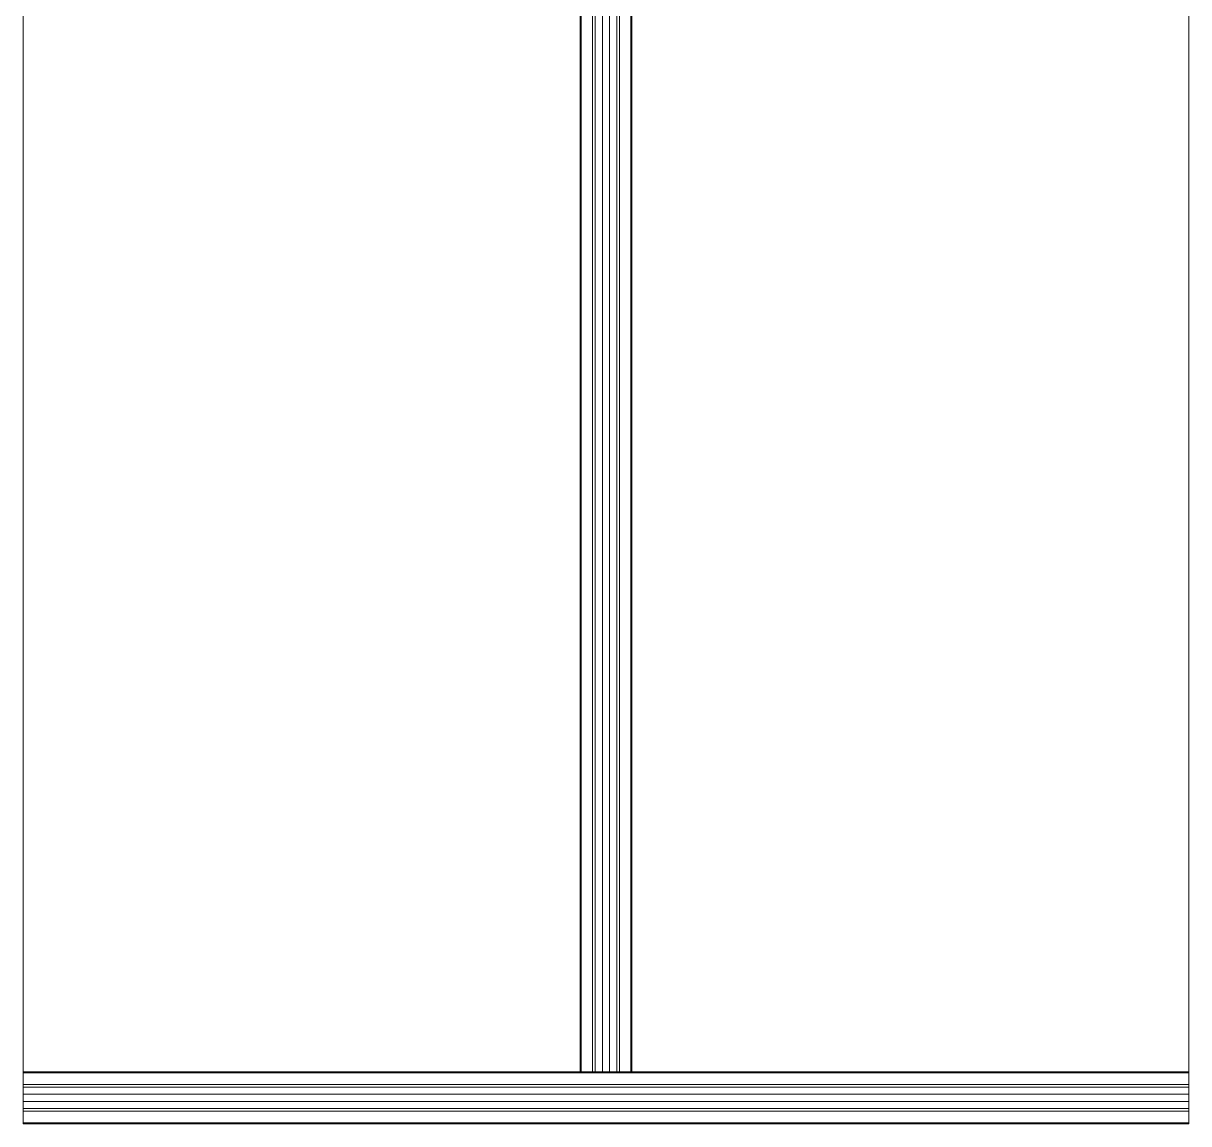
# Model space of a CAD drawing. Header units: millimetres. Extents: x -489 to 1607, y 116 to 1738.
# Drawn here: x 255 to 705, y 874.6 to 1299.6 of the extents above; entities that cross this region are included whole.
import ezdxf

# ---------------------------------------------------------------- set-up
doc = ezdxf.new("R2010")
doc.units = ezdxf.units.MM

msp = doc.modelspace()

# ---------------------------------------------------------------- linework, layer by layer
at = {"color": 7, "linetype": 'Continuous', "lineweight": 15}
for p, q in [((470.43, 1704.62), (470.43, 894.62)), ((474.88, 894.62), (474.88, 1704.62)), ((475.88, 894.62), (475.88, 1704.62)), ((478.66, 1704.62), (478.66, 894.62)), ((481.4, 894.62), (481.4, 1704.62)), ((484.18, 894.62), (484.18, 1704.62)), ((485.18, 1704.62), (485.18, 894.62)), ((489.63, 894.62), (489.63, 1704.62)), ((470.03, 894.62), (470.03, 1532.12)), ((255.03, 1314.62), (255.03, 894.62)), ((470.03, 1314.62), (470.03, 894.62)), ((490.03, 1314.62), (490.03, 894.62)), ((705.03, 1314.62), (705.03, 894.62)), ((255.03, 894.62), (470.03, 894.62)), ((255.03, 894.62), (255.03, 894.22)), ((705.03, 894.22), (255.03, 894.22)), ((255.03, 894.22), (255.03, 889.77)), ((470.03, 894.62), (470.43, 894.62)), ((470.03, 894.62), (470.03, 894.62)), ((474.88, 894.62), (470.43, 894.62)), ((474.88, 894.62), (475.68, 894.62)), ((475.68, 894.62), (484.38, 894.62)), ((484.38, 894.62), (485.18, 894.62)), ((489.63, 894.62), (485.18, 894.62)), ((489.63, 894.62), (490.03, 894.62)), ((490.03, 894.62), (705.03, 894.62)), ((705.03, 894.22), (705.03, 894.62)), ((705.03, 894.22), (705.03, 889.77)), ((255.03, 889.77), (705.03, 889.77)), ((255.03, 889.77), (255.03, 888.77)), ((255.03, 888.82), (255.03, 885.99)), ((705.03, 888.77), (255.03, 888.77)), ((705.03, 888.77), (705.03, 889.77)), ((705.03, 888.82), (705.03, 885.99)), ((705.03, 885.99), (255.03, 885.99)), ((255.03, 885.99), (255.03, 883.25)), ((255.03, 883.25), (705.03, 883.25)), ((255.03, 883.25), (255.03, 880.43)), ((705.03, 885.99), (705.03, 883.25)), ((705.03, 883.25), (705.03, 880.43)), ((255.03, 880.47), (255.03, 879.47)), ((705.03, 880.47), (255.03, 880.47)), ((705.03, 879.47), (255.03, 879.47)), ((255.03, 879.47), (255.03, 875.02)), ((705.03, 879.47), (705.03, 880.47)), ((705.03, 879.47), (705.03, 875.02)), ((255.03, 875.02), (705.03, 875.02)), ((255.03, 875.02), (255.03, 874.62)), ((705.03, 874.62), (255.03, 874.62)), ((705.03, 874.62), (705.03, 875.02))]:
    msp.add_line(p, q, dxfattribs=at)

doc.saveas('drawing.dxf')
